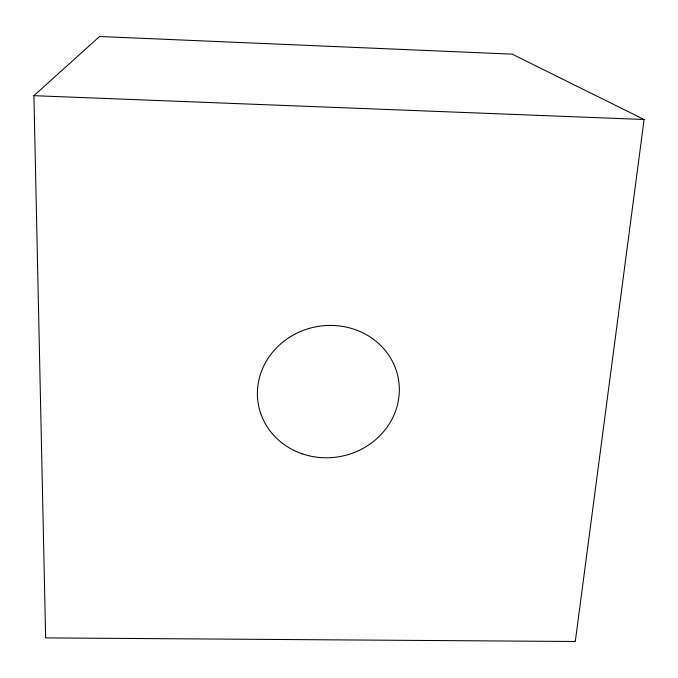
<?xml version="1.0" encoding="UTF-8"?>
<svg xmlns="http://www.w3.org/2000/svg" width="678" height="678" viewBox="0 0 678 678"><rect width="100%" height="100%" fill="white"/><g stroke="black" fill="none" stroke-linecap="round" stroke-linejoin="round"><path stroke-width="1.02" d="M644.1 119.514L575.3 641.498L45.646 637.896L33.9 95.674L99.573 36.502L512.17 54.138L644.1 119.514L33.9 95.674M302.032 453.752A71.165 65.978 -11.3 0 0 398.622 380.248A71.165 65.978 -11.3 0 0 284.472 340.814A71.165 65.978 -11.3 0 0 302.032 453.752"/></g></svg>
